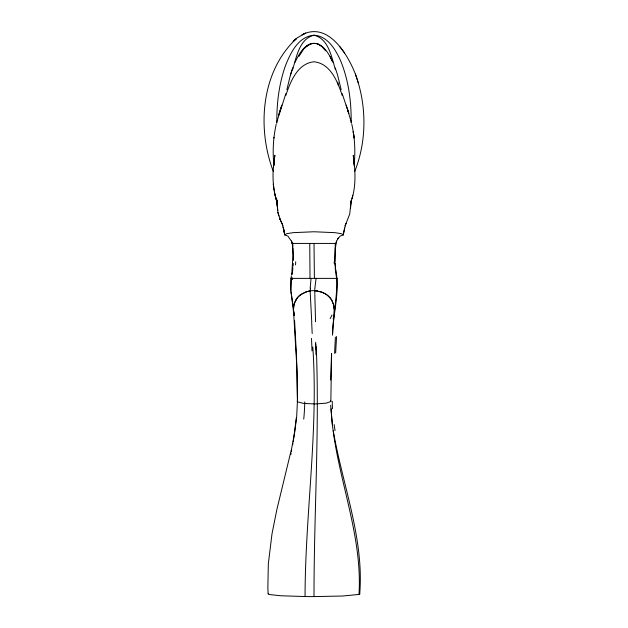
<?xml version="1.0" encoding="UTF-8"?>
<svg xmlns="http://www.w3.org/2000/svg" width="628" height="628" viewBox="0 0 628 628"><rect width="100%" height="100%" fill="white"/><g stroke="black" fill="none" stroke-linecap="round" stroke-linejoin="round"><path stroke-width="0.94" d="M359.875 593.907A100.284 3.964 0 0 1 358.996 594.433L342.653 596.011L314.008 596.6C313.945 513.351 319.574 430.125 316.269 346.884M334.292 309.628L334.237 314.487M334.308 310.499L334.324 313.372M331.615 353.423L330.838 401.496L326.199 403.152L315.021 403.977L303.465 403.396L297.46 401.818L296.557 357.23L294.603 320.743M314.809 293.708L314.801 288.715L316.088 278.385M330.65 380.026L331.537 353.776M351.17 123.072C351.413 101.705 348.65 79.944 340.329 60.123C335.328 49.188 327.431 35.945 314.016 35.231C298.049 36.479 290.144 53.537 285.12 66.647C278.903 84.741 276.587 104.005 276.854 123.072M293.378 260.432L293.072 247.785M274.263 162.087L274.758 155.32L273.863 164.096L274.758 155.32M311.041 278.385L310.185 288.174M358.996 594.433C362.874 530.958 334.175 471.636 331.105 408.804M293.268 263.47L293.111 266.091M332.51 335.203C332.864 316.167 337.385 297.358 336.851 278.385M346.122 223.317L345.102 225.868L349.694 214.164L351.225 200.497L350.699 203.142M332.691 333.994C333.028 315.342 338.421 296.973 336.93 278.385M350.542 208.504L350.958 202.459M276.194 124.32C273.196 137.854 272.419 151.874 273.996 165.651M296.314 417.801L293.692 438.799M273.431 167.645L274.373 159.127C272.089 173.815 272.505 189.036 277.309 203.197M334.222 314.628L333.146 319M354.027 165.651C355.597 151.874 354.82 137.854 351.821 124.32M335.344 243.429L334.661 260.369L336.2 276.171M292.75 269.836L292.405 272.222M273.91 138.074L274.02 137.281M291.337 276.022L290.992 278.385L337.032 278.385L336.757 276.446M291.832 272.921L292.986 255.094L292.389 244.606L291.471 241.16L292.295 243.429L291.471 241.16M291.525 274.876L291.761 273.408M292.334 272.678L292.256 273.133M291.989 274.734L292.185 273.588M293.197 441.798L293.449 440.299M292.679 444.805L292.946 443.297M340.007 236.128L343.163 235.021L345.502 224.84M343.249 234.888L344.607 228.019M291.431 451.563L291.714 450.064M290.835 454.57L291.133 453.063M286.847 89.757L290.458 74.944L292.758 67.981L290.458 74.944M292.703 69.3C296.471 57.117 299.454 38.591 314.008 35.231C328.57 38.591 331.553 57.117 335.313 69.3M350.707 203.197L352.834 195.253M297.13 401.292L297.342 400.868M351.97 198.817C356.264 184.679 355.22 169.748 353.266 155.32L354.153 164.096L353.643 159.127M276.493 122.939L285.873 93.525M292.256 243.429L335.76 243.429L336.553 241.16L335.313 248.241L335.101 261.334M294.312 303.536L293.347 310.397M279.201 113.456L281.846 105.135M281.211 107.137L278.502 115.411M285.819 95.472C290.293 81.813 297.515 63.389 314.008 61.787C330.509 63.389 337.723 81.813 342.197 95.472M354.655 171.593C367.011 140.743 366.76 105.276 355.417 74.151C347.512 53.937 327.887 21.25 301.99 34.807L305.71 33.064L297.256 37.798L293.111 41.464L296.62 38.434C261.028 71.254 256.805 128.261 273.384 171.593M295.066 62.313C299.007 53.906 305.428 41.746 316.536 43.568C318.325 43.607 325.791 49.212 319.126 44.596C315.876 42.837 311.904 42.955 308.654 44.643M336.522 241.278L338.343 238.091L337.401 239.511M300.208 295.011A62.588 21.234 0.1 0 0 297.272 297.884L294.979 301.746A166.012 56.23 0 0 0 293.417 308.835L297.13 371.886L297.468 400.46L296.667 416.835L294.76 431.836L291.667 448.337L276.791 509.85L271.995 533.886L268.329 563.873L267.858 587.879L268.148 593.907L269.459 594.543L280.897 595.768L305.059 596.545A31.549 1.248 0 0 0 314.008 596.6M298.944 56.363L303.874 48.819L309 44.47L306.433 46.252M295.812 300.082L296.353 299.195M296.573 298.873L297.02 298.269M297.06 298.214L297.193 298.057A66.835 22.639 0 0 1 298.897 296.22L299.697 295.521A50.915 17.246 0 0 1 301.173 294.406L307.084 291.612M338.154 238.365L339.709 236.756M300.317 295.027L301.157 294.414M306.276 46.378L311.488 43.568M301.275 294.336L301.966 293.888A29.877 10.119 0 0 1 305.514 292.146M305.522 292.153L306.543 291.784M306.888 291.675L309.055 291.109M307.445 291.502L309.698 290.976M309.266 291.062L310.146 290.905A8.494 2.873 0 0 1 312.383 290.67A7.669 2.598 0 0 1 314.714 290.678L317.164 290.921M309.918 290.937L310.138 290.277M314.714 290.678L321.787 292.138M317.399 290.96L321.952 292.201L326.05 294.296A60.155 20.355 0.1 0 1 330.21 298.112M288.009 236.128L284.861 235.021L283.291 227.234L284.767 234.888M316.653 43.607C324.778 46.174 329.127 54.393 332.557 61.575L330.108 56.614M322.29 292.334L322.447 292.405A30.411 10.299 0 0 1 325.461 293.928L325.689 294.061M325.791 294.132L326.207 294.406A50.625 17.144 0 0 1 327.706 295.521L330.242 298.049A82.943 28.095 0 0 1 331.655 300.082L333.625 304.949L334.308 310.381M288.299 236.74L291.502 241.278M330.642 400.829L330.885 401.292M321.591 46.252L325.657 50.844M330.289 298.104L331.882 300.474M344.584 52.964L339.787 46.629M359.734 593.696C364.169 538.675 342.55 484.957 333.264 430.824M332.063 300.82L332.149 300.985A160.258 54.283 0 0 1 334.151 308.372M330.454 57.36L332.95 62.313M280.512 220.208L277.929 212.421L276.909 199.837L277.647 210.506L277.207 204.179M282.616 224.549L279.75 218.646L282.922 225.868M343.281 234.754L341.224 233.655L334.708 232.643L314.008 231.763L293.315 232.643L286.792 233.655L284.743 234.754L282.522 224.84M342.15 93.525L348.823 113.456L346.177 105.135M355.417 74.151L358.313 82.904M335.258 67.981L337.558 74.944L341.177 89.757M347.465 109.17L351.531 122.939M277.246 202.883L276.045 198.448L277.317 203.142M293.527 312.061L294.265 315.342M293.943 314.063L294.249 315.264M275.182 195.253L276.045 198.817L274.412 191.885M277.929 212.421L278.777 215.922M284.052 230.939L284.17 231.473M293.763 313.294L290.725 289.296L291.109 278.385L290.905 290.34M276.909 201.635L277.27 203.339L276.799 200.497L277.356 206.479M336.655 275.818L335.69 269.428M337.833 82.15L338.249 85.055M293.559 309.047L290.968 291.808M354.004 137.281L353.219 131.644L354.114 138.074M336.388 277.49L336.451 277.929M273.572 186.147L273.313 184.177L274.091 190.119M332.377 424.803L330.673 405.264M293.386 311.143L293.347 310.491M292.679 243.429L292.978 246.529M293.81 311.096L294.21 315.476M335.485 267.528L335.171 263.156M334.214 308.372L334.284 309.29M353.768 160.525L353.65 158.617L353.752 162.087M311.731 321.779L310.146 290.905M312.791 346.946C318.577 430.321 305.2 513.28 305.059 596.545M315.554 321.764L314.824 294.493M309.761 243.429L310.012 278.385M314.4 278.385L314.008 243.429M332.479 408.757A211.346 205.23 67.9 0 1 332.243 401.3M335.054 430.58A209.634 169.513 78.1 0 1 334.175 424.622M304.761 401.849A190.716 166.679 80.6 0 1 303.74 419.119M268.148 593.907A100.284 3.964 0 0 1 268.486 593.578M310.342 290.222A23.605 16.069 -74 0 1 310.397 288.142M331.961 315.052A237.808 79.591 -1.6 0 1 330.14 318.616M294.469 303.544A123.269 41.801 0.3 0 1 296.094 300.043M291.659 279.688A34.43 2.363 -82.8 0 1 291.784 278.793M295.702 261.798A89.349 50.311 73.5 0 1 295.537 264.93M292.884 267.63A37.311 13.298 82.6 0 1 292.656 269.702M292.02 279.515A33.339 2.551 -83.4 0 1 292.153 278.596M291.777 279.743A25.497 3.446 -85.5 0 1 292.083 277.584M334.269 263.784A94.907 51.598 -72.1 0 1 334.182 261.939M335.423 269.836A42.673 15.127 -81.4 0 1 335.211 267.928M315.68 342.299A152.847 0.809 88.4 0 1 315.892 349.639M315.703 344.066A153.122 1.484 88.5 0 1 315.994 354.718M311.684 322.486A153.358 6.092 88.3 0 1 312.179 333.546M311.512 338.406A151.654 7.151 88.5 0 1 311.998 350.895M335.658 352.96A150.948 19.892 -86.9 0 1 336.608 336.522M334.622 353.321A155.344 23.369 -87.6 0 1 335.407 337.173"/></g></svg>
